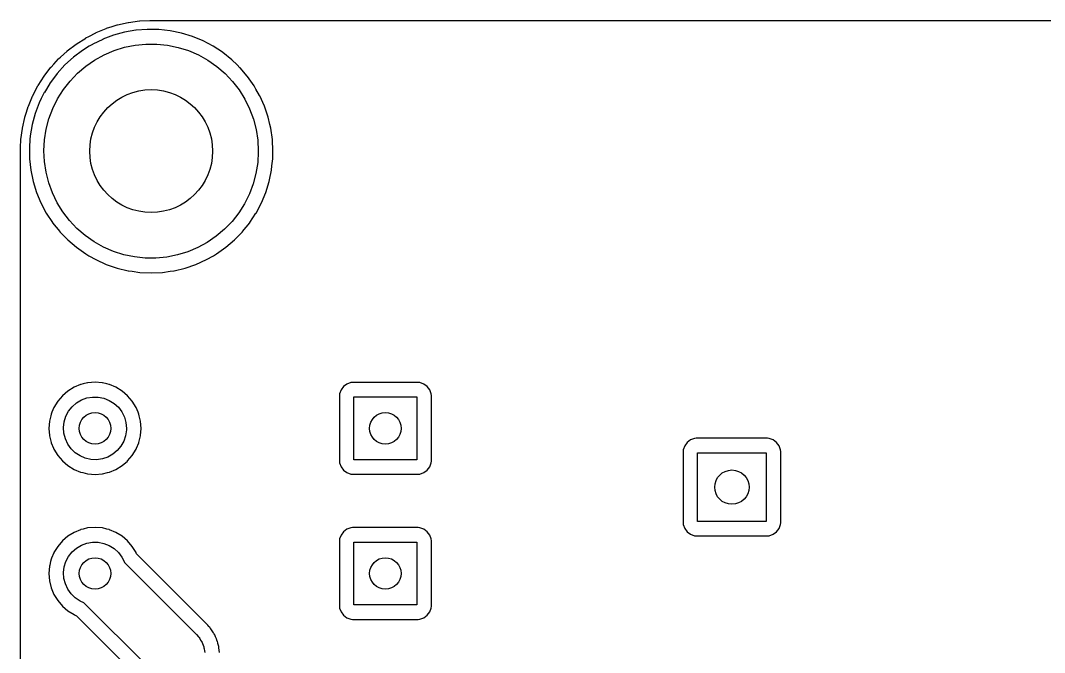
# Model space of a CAD drawing. Extents: x 80 to 223, y -132 to -72.
# Drawn here: x 80.26 to 116.09, y -94 to -71.88 of the extents above; entities that cross this region are included whole.
import ezdxf

# ---------------------------------------------------------------- set-up
doc = ezdxf.new("R2010")
doc.units = 0
doc.layers.add('BLACK', color=7, linetype='CONTINUOUS')

msp = doc.modelspace()

# ---------------------------------------------------------------- linework, layer by layer
at = {"layer": 'BLACK', "linetype": 'CONTINUOUS'}
for p, q in [((83.6582, -72.0371), (84.0368, -71.9531)), ((84.0368, -71.9531), (84.0476, -71.9512)), ((84.0476, -71.9512), (84.4321, -71.9006)), ((84.4321, -71.9006), (84.4431, -71.8997)), ((84.4431, -71.8997), (84.7926, -71.8844)), ((84.7926, -71.8844), (84.8174, -71.8858)), ((84.8174, -71.8858), (84.8297, -71.8877)), ((84.8297, -71.8877), (84.8386, -71.8865)), ((84.8386, -71.8865), (84.8574, -71.8841)), ((84.8386, -71.8865), (84.8386, -71.8865)), ((84.8574, -71.8841), (84.8613, -71.8836)), ((84.8613, -71.8836), (84.8776, -71.8825)), ((84.8776, -71.8825), (218.137, -71.8825)), ((82.6506, -72.4427), (82.8991, -72.3134)), ((82.8991, -72.3134), (82.9091, -72.3087)), ((82.9091, -72.3087), (83.2674, -72.1603)), ((83.2674, -72.1603), (83.2777, -72.1565)), ((83.2777, -72.1565), (83.4773, -72.0936)), ((83.4773, -72.0936), (83.6476, -72.0399)), ((83.9031, -72.2941), (83.5214, -72.3985)), ((83.6476, -72.0399), (83.6582, -72.0371)), ((83.906, -72.2933), (83.9031, -72.2941)), ((83.9031, -72.2941), (83.9031, -72.2941)), ((84.3017, -72.2243), (83.906, -72.2933)), ((84.3148, -72.2233), (84.3017, -72.2243)), ((84.6991, -72.193), (84.3148, -72.2233)), ((84.7021, -72.1928), (84.6991, -72.193)), ((84.6991, -72.193), (84.6991, -72.193)), ((84.9885, -72.1973), (84.7021, -72.1928)), ((85.1007, -72.199), (84.9885, -72.1973)), ((85.1037, -72.1991), (85.1007, -72.199)), ((85.1007, -72.199), (85.1007, -72.199)), ((85.5029, -72.2432), (85.1037, -72.1991)), ((85.5058, -72.2438), (85.5029, -72.2432)), ((85.5059, -72.2438), (85.5058, -72.2438)), ((85.8933, -72.324), (85.5059, -72.2438)), ((85.8962, -72.3246), (85.8933, -72.324)), ((85.8933, -72.324), (85.8933, -72.324)), ((86.2802, -72.4427), (85.8962, -72.3246)), ((81.9019, -72.9487), (82.2095, -72.7126)), ((82.2095, -72.7126), (82.2185, -72.7063)), ((82.2185, -72.7063), (82.5456, -72.4979)), ((82.5456, -72.4979), (82.5551, -72.4924)), ((82.5551, -72.4924), (82.6506, -72.4427)), ((82.7796, -72.7196), (82.6712, -72.786)), ((82.7821, -72.718), (82.7796, -72.7196)), ((82.7796, -72.7196), (82.7796, -72.7196)), ((82.7932, -72.7126), (82.7821, -72.718)), ((83.1402, -72.5426), (82.7932, -72.7126)), ((83.1428, -72.5413), (83.1402, -72.5426)), ((83.1402, -72.5426), (83.1402, -72.5426)), ((83.1456, -72.5403), (83.1428, -72.5413)), ((83.5158, -72.4004), (83.1456, -72.5403)), ((83.5186, -72.3993), (83.5158, -72.4004)), ((83.5158, -72.4004), (83.5158, -72.4004)), ((83.5214, -72.3986), (83.5186, -72.3993)), ((83.5214, -72.3985), (83.5214, -72.3986)), ((84.2752, -72.7462), (84.6528, -72.7085)), ((84.6528, -72.7085), (85.0323, -72.7091)), ((85.0323, -72.7091), (85.4097, -72.7481)), ((86.6512, -72.5964), (86.2802, -72.4427)), ((87.0062, -72.7844), (86.6512, -72.5964)), ((81.6607, -73.169), (81.8934, -72.9557)), ((81.8934, -72.9557), (81.9019, -72.9487)), ((82.4397, -72.9279), (82.1185, -73.169)), ((82.6712, -72.786), (82.4397, -72.9279)), ((82.8599, -73.2669), (83.1921, -73.0835)), ((83.1921, -73.0835), (83.5411, -72.9347)), ((83.5411, -72.9347), (83.9034, -72.8218)), ((83.9034, -72.8218), (84.2752, -72.7462)), ((85.4097, -72.7481), (85.7813, -72.8251)), ((85.7813, -72.8251), (86.1431, -72.9392)), ((86.1431, -72.9392), (86.4916, -73.0893)), ((86.4916, -73.0893), (86.8232, -73.2738)), ((87.0087, -72.786), (87.0062, -72.7844)), ((87.3302, -72.9972), (87.0087, -72.786)), ((87.0087, -72.786), (87.0087, -72.786)), ((87.3419, -73.0049), (87.3302, -72.9972)), ((87.6554, -73.256), (87.3419, -73.0049)), ((81.3377, -73.5114), (81.43, -73.4107)), ((81.43, -73.4107), (81.5997, -73.2255)), ((81.8214, -73.4394), (81.551, -73.7365)), ((81.5997, -73.2255), (81.6075, -73.2177)), ((81.6075, -73.2177), (81.6607, -73.169)), ((82.1185, -73.169), (81.8214, -73.4394)), ((82.548, -73.4829), (82.8599, -73.2669)), ((86.8232, -73.2738), (87.1344, -73.4909)), ((87.6575, -73.2581), (87.6554, -73.256)), ((87.8425, -73.4374), (87.6575, -73.2581)), ((87.6575, -73.2581), (87.6575, -73.2581)), ((87.9438, -73.5356), (87.8425, -73.4374)), ((81.0946, -73.8275), (81.3307, -73.5199)), ((81.551, -73.7365), (81.3099, -74.0577)), ((81.3307, -73.5199), (81.3377, -73.5114)), ((81.9973, -74.0037), (82.2594, -73.7293)), ((82.2594, -73.7293), (82.548, -73.4829)), ((87.1344, -73.4909), (87.4221, -73.7384)), ((87.4221, -73.7384), (87.6833, -74.0136)), ((87.9458, -73.5378), (87.9438, -73.5356)), ((88.2009, -73.8365), (87.9458, -73.5378)), ((80.8744, -74.1731), (80.8799, -74.1636)), ((80.8799, -74.1636), (81.0883, -73.8365)), ((81.0883, -73.8365), (81.0946, -73.8275)), ((81.3083, -74.0602), (81.1716, -74.2833)), ((81.3099, -74.0577), (81.3083, -74.0602)), ((81.7642, -74.3031), (81.9973, -74.0037)), ((87.6833, -74.0136), (87.9153, -74.3138)), ((88.2047, -73.841), (88.2009, -73.8365)), ((88.4356, -74.1696), (88.2047, -73.841)), ((80.6907, -74.5271), (80.6954, -74.5171)), ((80.6954, -74.5171), (80.6971, -74.5137)), ((80.6971, -74.5137), (80.8744, -74.1731)), ((81.0987, -74.4028), (80.994, -74.6165)), ((81.1, -74.4001), (81.0987, -74.4028)), ((81.0987, -74.4028), (81.0987, -74.4028)), ((81.1716, -74.2833), (81.1, -74.4001)), ((81.5625, -74.6245), (81.7642, -74.3031)), ((87.9153, -74.3138), (88.1158, -74.636)), ((88.5012, -74.2845), (88.4356, -74.1696)), ((88.6319, -74.5137), (88.5012, -74.2845)), ((88.6347, -74.5185), (88.6319, -74.5137)), ((88.7999, -74.8846), (88.6347, -74.5185)), ((80.5423, -74.8854), (80.5438, -74.8819)), ((80.5438, -74.8819), (80.6907, -74.5271)), ((80.9223, -74.7636), (80.7824, -75.1338)), ((80.9233, -74.7608), (80.9223, -74.7636)), ((80.9223, -74.7636), (80.9223, -74.7636)), ((80.994, -74.6165), (80.9233, -74.7608)), ((81.3944, -74.9647), (81.5625, -74.6245)), ((88.1158, -74.636), (88.2828, -74.9767)), ((88.93, -75.2646), (88.7999, -74.8846)), ((80.4219, -75.2656), (80.4784, -75.0865)), ((80.4784, -75.0865), (80.5385, -74.8957)), ((80.5385, -74.8957), (80.5423, -74.8854)), ((80.7805, -75.1394), (80.6761, -75.5211)), ((80.7806, -75.1394), (80.7805, -75.1394)), ((80.7813, -75.1366), (80.7806, -75.1394)), ((80.7824, -75.1338), (80.7813, -75.1366)), ((80.7824, -75.1338), (80.7824, -75.1338)), ((81.2615, -75.3201), (81.3944, -74.9647)), ((88.2828, -74.9767), (88.4144, -75.3326)), ((80.3351, -75.6548), (80.4191, -75.2762)), ((80.4191, -75.2762), (80.4219, -75.2656)), ((80.6753, -75.524), (80.6063, -75.9197)), ((80.6761, -75.5211), (80.6753, -75.524)), ((80.6761, -75.5211), (80.6761, -75.5211)), ((81.1652, -75.6871), (81.2615, -75.3201)), ((88.4144, -75.3326), (88.5094, -75.7)), ((88.9307, -75.2674), (88.93, -75.2646)), ((88.9916, -75.5211), (88.9307, -75.2674)), ((88.9307, -75.2674), (88.9307, -75.2674)), ((89.0238, -75.6551), (88.9916, -75.5211)), ((80.2826, -76.0501), (80.3332, -75.6656)), ((80.3332, -75.6656), (80.3351, -75.6548)), ((80.6061, -75.9226), (80.596, -76.0498)), ((80.6063, -75.9197), (80.6061, -75.9226)), ((81.1065, -76.062), (81.1652, -75.6871)), ((88.5094, -75.7), (88.5668, -76.075)), ((89.0804, -76.0528), (89.0238, -75.6551)), ((80.2703, -76.3201), (80.2817, -76.0611)), ((80.2817, -76.0611), (80.2826, -76.0501)), ((80.596, -76.0498), (80.5748, -76.3201)), ((81.086, -76.4409), (81.1065, -76.062)), ((88.5668, -76.075), (88.586, -76.454)), ((89.0993, -76.454), (89.0804, -76.0528)), ((80.2645, -76.5072), (80.2662, -76.4863)), ((80.2645, -127.209), (80.2645, -76.5072)), ((80.2662, -76.4143), (80.2703, -76.3201)), ((80.2674, -76.4376), (80.2662, -76.4143)), ((80.2662, -76.4863), (80.2688, -76.4713)), ((80.269, -76.4492), (80.2674, -76.4376)), ((80.2688, -76.4713), (80.2696, -76.4666)), ((80.2688, -76.4713), (80.2688, -76.4713)), ((80.2697, -76.454), (80.269, -76.4492)), ((80.269, -76.4492), (80.269, -76.4492)), ((80.2696, -76.4666), (80.2697, -76.454)), ((80.5748, -76.3201), (80.5811, -76.7217)), ((81.1039, -76.8199), (81.086, -76.4409)), ((88.5859, -76.4802), (88.5641, -76.859)), ((88.586, -76.454), (88.5859, -76.4802)), ((89.091, -76.7192), (89.0963, -76.5515)), ((89.0963, -76.5515), (89.0993, -76.454)), ((80.5811, -76.7217), (80.6252, -77.1209)), ((81.16, -77.1952), (81.1039, -76.8199)), ((88.5641, -76.859), (88.5041, -77.2337)), ((89.0468, -77.1209), (89.0634, -76.9705)), ((89.0634, -76.9705), (89.0638, -76.9671)), ((89.0638, -76.9671), (89.0906, -76.7242)), ((89.0906, -76.7241), (89.0909, -76.7217)), ((89.0906, -76.7242), (89.0906, -76.7241)), ((89.0909, -76.7217), (89.091, -76.7192)), ((89.091, -76.7192), (89.091, -76.7192)), ((80.6252, -77.1209), (80.6258, -77.1238)), ((80.6258, -77.1238), (80.6258, -77.1239)), ((80.6258, -77.1239), (80.6963, -77.4644)), ((81.2537, -77.5629), (81.16, -77.1952)), ((88.5041, -77.2337), (88.4065, -77.6004)), ((88.9757, -77.4644), (89.0462, -77.1239)), ((89.0462, -77.1238), (89.0468, -77.1209)), ((89.0462, -77.1239), (89.0462, -77.1238)), ((80.6963, -77.4644), (80.7066, -77.5142)), ((80.7066, -77.5142), (80.8247, -77.8982)), ((81.3841, -77.9192), (81.2537, -77.5629)), ((88.4065, -77.6004), (88.2724, -77.9553)), ((88.8473, -77.8982), (88.9654, -77.5142)), ((88.9654, -77.5142), (88.9757, -77.4644)), ((80.8247, -77.8982), (80.9784, -78.2692)), ((81.5498, -78.2606), (81.3841, -77.9192)), ((88.2724, -77.9553), (88.1031, -78.2949)), ((88.6936, -78.2692), (88.8473, -77.8982)), ((80.9784, -78.2692), (81.1664, -78.6242)), ((81.7492, -78.5834), (81.5498, -78.2606)), ((88.1031, -78.2949), (87.9003, -78.6156)), ((88.5056, -78.6242), (88.6936, -78.2692)), ((81.1664, -78.6242), (81.168, -78.6267)), ((81.168, -78.6267), (81.168, -78.6267)), ((81.168, -78.6267), (81.3792, -78.9482)), ((81.9802, -78.8845), (81.7492, -78.5834)), ((87.9003, -78.6156), (87.6662, -78.9142)), ((88.2928, -78.9482), (88.504, -78.6267)), ((88.504, -78.6267), (88.5056, -78.6242)), ((88.504, -78.6267), (88.504, -78.6267)), ((81.3792, -78.9482), (81.3869, -78.9599)), ((81.3869, -78.9599), (81.638, -79.2734)), ((82.2405, -79.1606), (81.9802, -78.8845)), ((82.5273, -79.409), (82.2405, -79.1606)), ((87.6662, -78.9142), (87.4031, -79.1876)), ((88.034, -79.2734), (88.2851, -78.9599)), ((88.2851, -78.9599), (88.2928, -78.9482)), ((81.638, -79.2734), (81.6401, -79.2755)), ((81.6401, -79.2755), (81.6401, -79.2755)), ((81.6401, -79.2755), (81.8179, -79.459)), ((81.8179, -79.459), (81.9175, -79.5618)), ((82.8377, -79.6272), (82.5273, -79.409)), ((87.1137, -79.4331), (86.8009, -79.648)), ((87.4031, -79.1876), (87.1137, -79.4331)), ((87.7544, -79.5618), (87.8541, -79.459)), ((87.8541, -79.459), (88.0319, -79.2755)), ((88.0319, -79.2755), (88.034, -79.2734)), ((88.0319, -79.2755), (88.0319, -79.2755)), ((81.9175, -79.5618), (82.223, -79.8227)), ((82.223, -79.8227), (82.5516, -80.0536)), ((83.1686, -79.8129), (82.8377, -79.6272)), ((83.5166, -79.9642), (83.1686, -79.8129)), ((86.4681, -79.8302), (86.1186, -79.9778)), ((86.8009, -79.648), (86.4681, -79.8302)), ((87.1204, -80.0536), (87.449, -79.8227)), ((87.449, -79.8227), (87.7544, -79.5618)), ((82.5516, -80.0536), (82.6596, -80.1153)), ((82.6596, -80.1153), (82.8979, -80.2512)), ((82.8979, -80.2512), (82.8979, -80.2512)), ((82.8979, -80.2512), (82.9005, -80.2527)), ((82.9005, -80.2527), (83.2666, -80.4179)), ((83.8781, -80.0796), (83.5166, -79.9642)), ((84.2494, -80.1578), (83.8781, -80.0796)), ((84.6267, -80.1982), (84.2494, -80.1578)), ((85.0061, -80.2001), (84.6267, -80.1982)), ((85.3838, -80.1638), (85.0061, -80.2001)), ((85.7559, -80.0894), (85.3838, -80.1638)), ((86.1186, -79.9778), (85.7559, -80.0894)), ((86.4054, -80.4179), (86.7715, -80.2527)), ((86.7715, -80.2527), (86.7741, -80.2512)), ((86.7741, -80.2512), (87.0124, -80.1153)), ((86.7741, -80.2512), (86.7741, -80.2512)), ((87.0124, -80.1153), (87.1204, -80.0536)), ((83.2666, -80.4179), (83.6466, -80.548)), ((83.6466, -80.548), (83.6494, -80.5487)), ((83.6494, -80.5487), (83.6495, -80.5487)), ((83.6495, -80.5487), (84.0343, -80.6411)), ((85.6377, -80.6411), (86.0225, -80.5487)), ((86.0225, -80.5487), (86.0226, -80.5487)), ((86.0226, -80.5487), (86.0254, -80.548)), ((86.0254, -80.548), (86.4054, -80.4179)), ((84.0343, -80.6411), (84.0343, -80.6411)), ((84.0343, -80.6411), (84.0371, -80.6418)), ((84.0371, -80.6418), (84.0401, -80.6422)), ((84.0401, -80.6422), (84.0401, -80.6422)), ((84.0401, -80.6422), (84.1713, -80.6609)), ((84.1713, -80.6609), (84.4348, -80.6984)), ((84.4348, -80.6984), (84.836, -80.7173)), ((84.836, -80.7173), (85.2372, -80.6984)), ((85.2372, -80.6984), (85.5007, -80.6609)), ((85.5007, -80.6609), (85.6319, -80.6422)), ((85.6319, -80.6422), (85.6349, -80.6418)), ((85.6319, -80.6422), (85.6319, -80.6422)), ((85.6349, -80.6418), (85.6377, -80.6411)), ((85.6377, -80.6411), (85.6377, -80.6411)), ((82.872, -84.5445), (82.6196, -84.5644)), ((83.1244, -84.5644), (82.872, -84.5445)), ((91.8217, -84.5563), (91.6853, -84.6074)), ((91.8839, -84.5495), (91.8217, -84.5563)), ((94.1801, -84.5495), (91.8839, -84.5495)), ((94.2423, -84.5563), (94.1801, -84.5495)), ((94.3787, -84.6074), (94.2423, -84.5563)), ((81.9236, -84.8527), (81.7311, -85.0171)), ((82.1395, -84.7204), (81.9236, -84.8527)), ((82.1441, -84.7185), (82.1395, -84.7204)), ((82.3688, -84.6254), (82.1441, -84.7185)), ((82.1441, -84.7185), (82.1441, -84.7185)), ((82.3734, -84.6235), (82.3688, -84.6254)), ((82.3688, -84.6254), (82.3688, -84.6254)), ((82.458, -84.6032), (82.3734, -84.6235)), ((82.6148, -84.5655), (82.458, -84.6032)), ((82.6196, -84.5644), (82.6148, -84.5655)), ((82.6148, -84.5655), (82.6148, -84.5655)), ((83.1292, -84.5655), (83.1244, -84.5644)), ((83.286, -84.6032), (83.1292, -84.5655)), ((83.1292, -84.5655), (83.1292, -84.5655)), ((83.3706, -84.6235), (83.286, -84.6032)), ((83.3752, -84.6254), (83.3706, -84.6235)), ((83.5999, -84.7185), (83.3752, -84.6254)), ((83.3752, -84.6254), (83.3752, -84.6254)), ((83.6045, -84.7204), (83.5999, -84.7185)), ((83.5999, -84.7185), (83.5999, -84.7185)), ((83.8204, -84.8527), (83.6045, -84.7204)), ((84.0129, -85.0171), (83.8204, -84.8527)), ((91.4814, -84.8113), (91.4303, -84.9477)), ((91.5687, -84.6947), (91.4814, -84.8113)), ((91.6853, -84.6074), (91.5687, -84.6947)), ((94.4953, -84.6947), (94.3787, -84.6074)), ((94.5826, -84.8113), (94.4953, -84.6947)), ((94.6337, -84.9477), (94.5826, -84.8113)), ((81.5667, -85.2096), (81.4344, -85.4255)), ((81.7311, -85.0171), (81.5667, -85.2096)), ((82.0741, -85.4008), (82.2254, -85.2681)), ((82.2254, -85.2681), (82.3984, -85.1652)), ((82.3984, -85.1652), (82.5873, -85.0955)), ((82.5873, -85.0955), (82.7857, -85.0614)), ((82.7857, -85.0614), (82.987, -85.064)), ((82.987, -85.064), (83.1844, -85.1033)), ((83.1844, -85.1033), (83.3714, -85.1779)), ((83.3714, -85.1779), (83.5416, -85.2853)), ((84.1773, -85.2096), (84.0129, -85.0171)), ((84.3096, -85.4255), (84.1773, -85.2096)), ((91.4303, -84.9477), (91.4235, -85.0099)), ((91.4235, -85.0099), (91.4235, -87.3061)), ((91.932, -87.258), (91.932, -85.058)), ((91.932, -85.058), (94.132, -85.058)), ((94.132, -85.058), (94.132, -87.258)), ((94.6405, -85.0099), (94.6337, -84.9477)), ((94.6405, -87.3061), (94.6405, -85.0099)), ((81.3656, -85.5915), (81.3375, -85.6594)), ((81.4325, -85.4301), (81.3656, -85.5915)), ((81.4344, -85.4255), (81.4325, -85.4301)), ((81.4325, -85.4301), (81.4325, -85.4301)), ((81.8557, -85.737), (81.9495, -85.5589)), ((81.9495, -85.5589), (82.0741, -85.4008)), ((83.5416, -85.2853), (83.6895, -85.422)), ((83.6895, -85.422), (83.8099, -85.5833)), ((83.8099, -85.5833), (83.8989, -85.7638)), ((84.3115, -85.4301), (84.3096, -85.4255)), ((84.3784, -85.5915), (84.3115, -85.4301)), ((84.3115, -85.4301), (84.3115, -85.4301)), ((84.4065, -85.6594), (84.3784, -85.5915)), ((81.2784, -85.9056), (81.2585, -86.158)), ((81.2879, -85.866), (81.2784, -85.9056)), ((81.3218, -85.7246), (81.2879, -85.866)), ((81.3375, -85.6594), (81.3218, -85.7246)), ((81.7724, -86.1292), (81.796, -85.9293)), ((81.796, -85.9293), (81.8557, -85.737)), ((83.8989, -85.7638), (83.9536, -85.9575)), ((83.9536, -85.9575), (83.972, -86.158)), ((84.4222, -85.7246), (84.4065, -85.6594)), ((84.4561, -85.866), (84.4222, -85.7246)), ((84.4656, -85.9056), (84.4561, -85.866)), ((84.4855, -86.158), (84.4656, -85.9056)), ((81.2585, -86.158), (81.2784, -86.4104)), ((81.7855, -86.3301), (81.7724, -86.1292)), ((81.8351, -86.5252), (81.7855, -86.3301)), ((83.9705, -86.2156), (83.9416, -86.4148)), ((83.972, -86.158), (83.9705, -86.2156)), ((84.4656, -86.4104), (84.4855, -86.158)), ((81.2784, -86.4104), (81.2795, -86.4152)), ((81.2795, -86.4152), (81.2795, -86.4152)), ((81.2795, -86.4152), (81.3018, -86.5081)), ((81.3018, -86.5081), (81.3375, -86.6566)), ((81.3375, -86.6566), (81.3394, -86.6612)), ((81.3394, -86.6612), (81.3394, -86.6612)), ((81.3394, -86.6612), (81.4199, -86.8555)), ((81.9194, -86.708), (81.8351, -86.5252)), ((82.0356, -86.8724), (81.9194, -86.708)), ((83.8769, -86.6054), (83.7785, -86.781)), ((83.9416, -86.4148), (83.8769, -86.6054)), ((84.3241, -86.8555), (84.4046, -86.6612)), ((84.4046, -86.6612), (84.4065, -86.6566)), ((84.4046, -86.6612), (84.4046, -86.6612)), ((84.4065, -86.6566), (84.4422, -86.5081)), ((84.4422, -86.5081), (84.4645, -86.4152)), ((84.4645, -86.4152), (84.4656, -86.4104)), ((84.4645, -86.4152), (84.4645, -86.4152)), ((103.593, -86.653), (103.505, -86.7695)), ((103.709, -86.5656), (103.593, -86.653)), ((103.846, -86.5145), (103.709, -86.5656)), ((103.908, -86.5077), (103.846, -86.5145)), ((106.404, -86.5077), (103.908, -86.5077)), ((106.466, -86.5145), (106.404, -86.5077)), ((106.603, -86.5656), (106.466, -86.5145)), ((106.719, -86.653), (106.603, -86.5656)), ((106.807, -86.7695), (106.719, -86.653)), ((81.4199, -86.8555), (81.4344, -86.8905)), ((81.4344, -86.8905), (81.5667, -87.1064)), ((82.1797, -87.0129), (82.0356, -86.8724)), ((82.3471, -87.1247), (82.1797, -87.0129)), ((83.495, -87.0645), (83.3194, -87.1629)), ((83.6498, -86.9358), (83.495, -87.0645)), ((83.7785, -86.781), (83.6498, -86.9358)), ((84.1773, -87.1064), (84.3096, -86.8905)), ((84.3096, -86.8905), (84.3241, -86.8555)), ((103.454, -86.9059), (103.447, -86.9681)), ((103.447, -86.9681), (103.447, -89.4644)), ((103.505, -86.7695), (103.454, -86.9059)), ((103.956, -89.4162), (103.956, -87.0162)), ((103.956, -87.0162), (106.356, -87.0162)), ((106.356, -87.0162), (106.356, -89.4162)), ((106.858, -86.9059), (106.807, -86.7695)), ((106.864, -86.9681), (106.858, -86.9059)), ((106.864, -89.4644), (106.864, -86.9681)), ((81.5667, -87.1064), (81.7311, -87.2989)), ((81.7311, -87.2989), (81.9236, -87.4633)), ((82.5321, -87.2042), (82.3471, -87.1247)), ((82.7284, -87.2486), (82.5321, -87.2042)), ((82.9296, -87.2565), (82.7284, -87.2486)), ((83.1288, -87.2276), (82.9296, -87.2565)), ((83.3194, -87.1629), (83.1288, -87.2276)), ((83.8204, -87.4633), (84.0044, -87.3061)), ((84.0044, -87.3061), (84.0129, -87.2989)), ((84.0129, -87.2989), (84.1773, -87.1064)), ((91.4235, -87.3061), (91.4303, -87.3683)), ((91.4303, -87.3683), (91.4814, -87.5047)), ((94.132, -87.258), (91.932, -87.258)), ((94.5826, -87.5047), (94.6337, -87.3683)), ((94.6337, -87.3683), (94.6405, -87.3061)), ((81.9236, -87.4633), (82.1395, -87.5956)), ((82.1395, -87.5956), (82.1441, -87.5975)), ((82.1441, -87.5975), (82.1441, -87.5975)), ((82.1441, -87.5975), (82.3634, -87.6883)), ((82.3634, -87.6883), (82.3734, -87.6925)), ((82.3734, -87.6925), (82.4405, -87.7086)), ((82.4405, -87.7086), (82.6148, -87.7505)), ((82.6148, -87.7505), (82.6148, -87.7505)), ((82.6148, -87.7505), (82.6196, -87.7516)), ((82.6196, -87.7516), (82.872, -87.7715)), ((82.872, -87.7715), (83.1244, -87.7516)), ((83.1244, -87.7516), (83.1292, -87.7505)), ((83.1292, -87.7505), (83.3035, -87.7086)), ((83.1292, -87.7505), (83.1292, -87.7505)), ((83.3035, -87.7086), (83.3706, -87.6925)), ((83.3706, -87.6925), (83.3806, -87.6883)), ((83.3806, -87.6883), (83.5999, -87.5975)), ((83.5999, -87.5975), (83.6045, -87.5956)), ((83.5999, -87.5975), (83.5999, -87.5975)), ((83.6045, -87.5956), (83.8204, -87.4633)), ((91.4814, -87.5047), (91.5687, -87.6213)), ((91.5687, -87.6213), (91.6853, -87.7086)), ((91.6853, -87.7086), (91.8217, -87.7597)), ((91.8217, -87.7597), (91.8839, -87.7665)), ((91.8839, -87.7665), (94.1801, -87.7665)), ((94.1801, -87.7665), (94.2423, -87.7597)), ((94.2423, -87.7597), (94.3787, -87.7086)), ((94.3787, -87.7086), (94.4953, -87.6213)), ((94.4953, -87.6213), (94.5826, -87.5047)), ((103.447, -89.4644), (103.454, -89.5265)), ((103.454, -89.5265), (103.505, -89.6629)), ((106.356, -89.4162), (103.956, -89.4162)), ((106.807, -89.6629), (106.858, -89.5265)), ((106.858, -89.5265), (106.864, -89.4644)), ((81.9236, -89.9327), (81.7311, -90.0971)), ((82.1395, -89.8004), (81.9236, -89.9327)), ((82.1441, -89.7985), (82.1395, -89.8004)), ((82.3688, -89.7054), (82.1441, -89.7985)), ((82.1441, -89.7985), (82.1441, -89.7985)), ((82.3734, -89.7035), (82.3688, -89.7054)), ((82.3688, -89.7054), (82.3688, -89.7054)), ((82.458, -89.6832), (82.3734, -89.7035)), ((82.6148, -89.6455), (82.458, -89.6832)), ((82.6196, -89.6444), (82.6148, -89.6455)), ((82.6148, -89.6455), (82.6148, -89.6455)), ((82.872, -89.6245), (82.6196, -89.6444)), ((83.1244, -89.6444), (82.872, -89.6245)), ((83.1292, -89.6455), (83.1244, -89.6444)), ((83.286, -89.6832), (83.1292, -89.6455)), ((83.1292, -89.6455), (83.1292, -89.6455)), ((83.3706, -89.7035), (83.286, -89.6832)), ((83.3752, -89.7054), (83.3706, -89.7035)), ((83.5999, -89.7985), (83.3752, -89.7054)), ((83.3752, -89.7054), (83.3752, -89.7054)), ((83.6045, -89.8004), (83.5999, -89.7985)), ((83.5999, -89.7985), (83.5999, -89.7985)), ((83.8204, -89.9327), (83.6045, -89.8004)), ((84.0129, -90.0971), (83.8204, -89.9327)), ((91.4814, -89.8913), (91.4303, -90.0277)), ((91.5687, -89.7747), (91.4814, -89.8913)), ((91.6853, -89.6874), (91.5687, -89.7747)), ((91.8217, -89.6363), (91.6853, -89.6874)), ((91.8839, -89.6295), (91.8217, -89.6363)), ((94.1801, -89.6295), (91.8839, -89.6295)), ((94.2423, -89.6363), (94.1801, -89.6295)), ((94.3787, -89.6874), (94.2423, -89.6363)), ((94.4953, -89.7747), (94.3787, -89.6874)), ((94.5826, -89.8913), (94.4953, -89.7747)), ((94.6337, -90.0277), (94.5826, -89.8913)), ((103.505, -89.6629), (103.593, -89.7795)), ((103.593, -89.7795), (103.709, -89.8668)), ((103.709, -89.8668), (103.846, -89.918)), ((103.846, -89.918), (103.908, -89.9247)), ((103.908, -89.9247), (106.404, -89.9247)), ((106.404, -89.9247), (106.466, -89.918)), ((106.466, -89.918), (106.603, -89.8668)), ((106.603, -89.8668), (106.719, -89.7795)), ((106.719, -89.7795), (106.807, -89.6629)), ((81.5667, -90.2896), (81.4344, -90.5055)), ((81.7311, -90.0971), (81.5667, -90.2896)), ((82.2254, -90.3481), (82.3984, -90.2452)), ((82.3984, -90.2452), (82.5873, -90.1755)), ((82.5873, -90.1755), (82.7857, -90.1414)), ((82.7857, -90.1414), (82.987, -90.144)), ((82.987, -90.144), (83.1844, -90.1833)), ((83.1844, -90.1833), (83.3714, -90.2579)), ((83.3714, -90.2579), (83.5416, -90.3653)), ((84.1773, -90.2896), (84.0129, -90.0971)), ((84.3096, -90.5055), (84.1773, -90.2896)), ((91.4303, -90.0277), (91.4235, -90.0899)), ((91.4235, -90.0899), (91.4235, -92.3861)), ((91.932, -92.338), (91.932, -90.138)), ((91.932, -90.138), (94.132, -90.138)), ((94.132, -90.138), (94.132, -92.338)), ((94.6405, -90.0899), (94.6337, -90.0277)), ((94.6405, -92.3861), (94.6405, -90.0899)), ((81.4325, -90.5101), (81.3535, -90.7009)), ((81.4344, -90.5055), (81.4325, -90.5101)), ((81.4325, -90.5101), (81.4325, -90.5101)), ((81.8557, -90.817), (81.9495, -90.6389)), ((81.9495, -90.6389), (82.0741, -90.4808)), ((82.0741, -90.4808), (82.2254, -90.3481)), ((83.5416, -90.3653), (83.6895, -90.502)), ((83.6895, -90.502), (83.8099, -90.6633)), ((84.3115, -90.5101), (84.3096, -90.5055)), ((84.326, -90.5451), (84.3115, -90.5101)), ((84.3533, -90.586), (84.326, -90.5451)), ((86.7259, -92.9586), (84.3533, -90.586)), ((81.2784, -90.9856), (81.2585, -91.238)), ((81.2878, -90.9464), (81.2784, -90.9856)), ((81.3195, -90.8143), (81.2878, -90.9464)), ((81.3375, -90.7394), (81.3195, -90.8143)), ((81.3535, -90.7009), (81.3375, -90.7394)), ((81.796, -91.0093), (81.8557, -90.817)), ((83.8099, -90.6633), (83.8989, -90.8438)), ((83.8989, -90.8438), (83.9017, -90.8534)), ((83.9017, -90.8534), (86.4231, -93.3749)), ((81.2585, -91.238), (81.2784, -91.4904)), ((81.7724, -91.2092), (81.796, -91.0093)), ((81.7855, -91.4101), (81.7724, -91.2092)), ((81.2784, -91.4904), (81.3375, -91.7366)), ((81.8351, -91.6052), (81.7855, -91.4101)), ((81.9194, -91.788), (81.8351, -91.6052)), ((81.3375, -91.7366), (81.4344, -91.9705)), ((81.4344, -91.9705), (81.5667, -92.1864)), ((82.0356, -91.9524), (81.9194, -91.788)), ((82.1797, -92.0929), (82.0356, -91.9524)), ((81.5667, -92.1864), (81.7311, -92.3789)), ((81.7311, -92.3789), (81.9236, -92.5433)), ((82.3471, -92.2047), (82.1797, -92.0929)), ((82.4828, -92.263), (82.3471, -92.2047)), ((84.716, -94.4962), (82.4828, -92.263)), ((91.4235, -92.3861), (91.4303, -92.4483)), ((94.132, -92.338), (91.932, -92.338)), ((94.6337, -92.4483), (94.6405, -92.3861)), ((81.9236, -92.5433), (82.1395, -92.6756)), ((82.1395, -92.6756), (82.1441, -92.6775)), ((82.1441, -92.6775), (82.1791, -92.692)), ((82.1791, -92.692), (82.22, -92.7193)), ((82.22, -92.7193), (84.1706, -94.6699)), ((91.4303, -92.4483), (91.4814, -92.5847)), ((91.4814, -92.5847), (91.5687, -92.7013)), ((91.5687, -92.7013), (91.6853, -92.7886)), ((91.6853, -92.7886), (91.8217, -92.8397)), ((94.2423, -92.8397), (94.3787, -92.7886)), ((94.3787, -92.7886), (94.4953, -92.7013)), ((94.4953, -92.7013), (94.5826, -92.5847)), ((94.5826, -92.5847), (94.6337, -92.4483)), ((86.735, -92.9668), (86.7259, -92.9586)), ((86.7533, -92.9819), (86.735, -92.9668)), ((86.7673, -92.9933), (86.7533, -92.9819)), ((86.7706, -92.9971), (86.7673, -92.9933)), ((86.814, -93.0463), (86.7706, -92.9971)), ((86.7706, -92.9971), (86.7706, -92.9971)), ((86.8194, -93.052), (86.814, -93.0463)), ((86.8591, -93.0917), (86.8194, -93.052)), ((86.8787, -93.1133), (86.8591, -93.0917)), ((86.8854, -93.1228), (86.8787, -93.1133)), ((86.8977, -93.1401), (86.8854, -93.1228)), ((86.9061, -93.1508), (86.8977, -93.1401)), ((86.9245, -93.1716), (86.9061, -93.1508)), ((91.8217, -92.8397), (91.8839, -92.8465)), ((91.8839, -92.8465), (94.1801, -92.8465)), ((94.1801, -92.8465), (94.2423, -92.8397)), ((86.4231, -93.3749), (86.4931, -93.4527)), ((86.4931, -93.4527), (86.5132, -93.4834)), ((86.5132, -93.4834), (86.5371, -93.5113)), ((86.5371, -93.5113), (86.5685, -93.5678)), ((86.9278, -93.1754), (86.9245, -93.1716)), ((86.9245, -93.1716), (86.9245, -93.1716)), ((86.9305, -93.1797), (86.9278, -93.1754)), ((86.9697, -93.2419), (86.9305, -93.1797)), ((86.9305, -93.1797), (86.9305, -93.1797)), ((86.9734, -93.2474), (86.9697, -93.2419)), ((87.0187, -93.3116), (86.9734, -93.2474)), ((87.0331, -93.3411), (87.0187, -93.3116)), ((87.0397, -93.353), (87.0331, -93.3411)), ((87.0572, -93.3808), (87.0397, -93.353)), ((87.0592, -93.3855), (87.0572, -93.3808)), ((87.0879, -93.4532), (87.0592, -93.3855)), ((87.0906, -93.4592), (87.0879, -93.4532)), ((87.1228, -93.5252), (87.0906, -93.4592)), ((86.5685, -93.5678), (86.6038, -93.6218)), ((86.6038, -93.6218), (86.6173, -93.6559)), ((86.6173, -93.6559), (86.6351, -93.6881)), ((86.6351, -93.6881), (86.6544, -93.7497)), ((86.6544, -93.7497), (86.6782, -93.8097)), ((86.6782, -93.8097), (86.6846, -93.8459)), ((86.6846, -93.8459), (86.6956, -93.8809)), ((87.1251, -93.5298), (87.1228, -93.5252)), ((87.1228, -93.5252), (87.1228, -93.5252)), ((87.1265, -93.5346), (87.1251, -93.5298)), ((87.1346, -93.5612), (87.1265, -93.5346)), ((87.1392, -93.574), (87.1346, -93.5612)), ((87.152, -93.6043), (87.1392, -93.574)), ((87.1532, -93.6092), (87.152, -93.6043)), ((87.1708, -93.6806), (87.1532, -93.6092)), ((87.1725, -93.687), (87.1708, -93.6806)), ((87.1952, -93.7622), (87.1725, -93.687)), ((87.199, -93.7901), (87.1952, -93.7622)), ((87.1996, -93.7947), (87.199, -93.7901)), ((87.2021, -93.8081), (87.1996, -93.7947)), ((87.2099, -93.84), (87.2021, -93.8081)), ((87.2103, -93.8451), (87.2099, -93.84)), ((87.2162, -93.9184), (87.2103, -93.8451)), ((87.2103, -93.8451), (87.2103, -93.8451)), ((86.6956, -93.8809), (86.7021, -93.9452)), ((86.7021, -93.9452), (86.7133, -94.0088)), ((87.2169, -93.9249), (87.2162, -93.9184)), ((87.2273, -94.0028), (87.2169, -93.9249)), ((87.2272, -94.0078), (87.2273, -94.0028))]:
    msp.add_line(p, q, dxfattribs=at)
at = {"layer": 'BLACK'}
for centre, radius in [((84.836, -76.454), 2.15), ((82.872, -86.158), 0.55), ((93.032, -86.158), 0.55), ((105.156, -88.2162), 0.6), ((82.872, -91.238), 0.55), ((93.032, -91.238), 0.55)]:
    msp.add_circle(centre, radius, dxfattribs=at)

doc.saveas('drawing.dxf')
